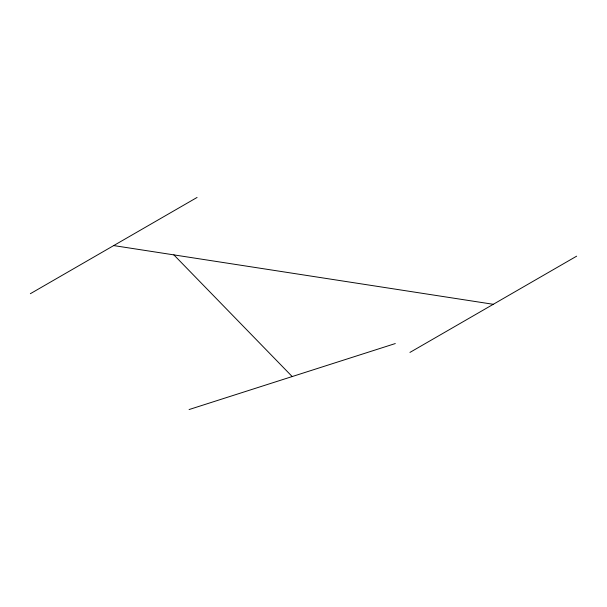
<?xml version="1.0" encoding="UTF-8"?>
<svg xmlns="http://www.w3.org/2000/svg" width="607" height="607" viewBox="0 0 607 607"><rect width="100%" height="100%" fill="white"/><g stroke="black" fill="none" stroke-linecap="round" stroke-linejoin="round"><path stroke-width="0.91" d="M30.35 293.705L197.07 197.45M409.93 352.424L576.65 256.169M189.081 409.55L395.301 343.554M113.714 245.577L493.286 304.297M173.868 254.879L292.195 376.552"/></g></svg>
